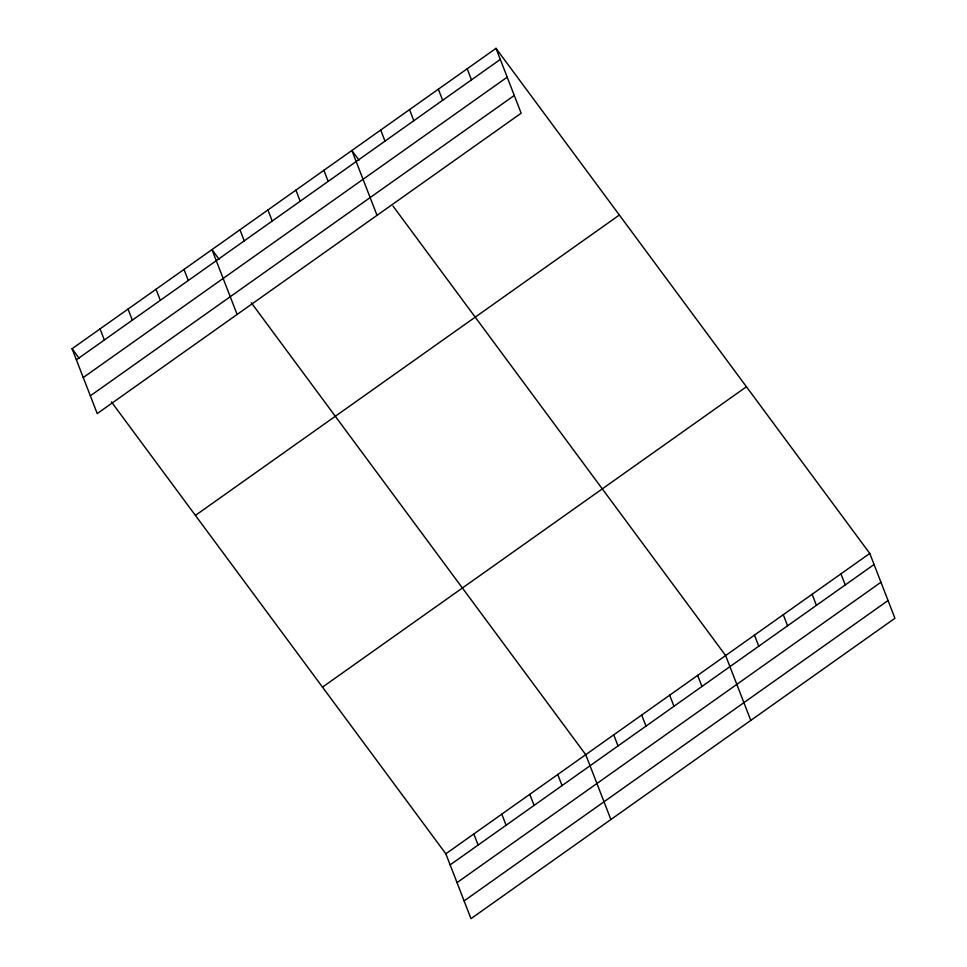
<?xml version="1.0" encoding="UTF-8"?>
<svg xmlns="http://www.w3.org/2000/svg" width="967" height="967" viewBox="0 0 967 967"><rect width="100%" height="100%" fill="white"/><g stroke="black" fill="none" stroke-linecap="round" stroke-linejoin="round"><path stroke-width="1.45" d="M496.011 48.35L521.165 113.199L97.232 413.574L72.078 348.724L496.011 48.35L869.768 553.426L894.922 618.276L470.989 918.65L445.835 853.801L111.398 401.873M76.369 359.809L500.302 59.434M83.259 377.553L507.192 77.179M90.342 395.829L514.275 95.455M195.419 515.399L619.351 215.025M322.495 687.126L746.427 386.752M445.835 853.801L869.768 553.426M450.138 864.885L874.071 564.51M457.028 882.629L880.949 582.255M464.112 900.906L888.044 600.531M359.023 160.135L351.867 150.477L377.021 215.327M392.989 206.031L725.637 655.553L750.791 720.403M219.122 259.265L211.966 249.607L237.12 314.456M251.299 302.744L585.736 754.671L610.89 819.52M72.078 348.724L79.221 358.382M840.939 573.854L845.243 584.938M812.123 594.27L816.414 605.366M783.294 614.698L787.585 625.782M754.465 635.126L758.769 646.21M467.182 68.778L471.473 79.862M697.654 675.377L701.957 686.461M438.353 89.206L442.656 100.29M669.672 695.2L673.975 706.285M409.524 109.622L413.828 120.718M641.701 715.024L645.992 726.108M380.696 130.049L384.999 141.134M613.719 734.847L618.022 745.932M323.885 170.301L328.188 181.385M557.754 774.494L562.057 785.591M295.914 190.124L300.205 201.209M529.783 794.33L534.074 805.414M267.932 209.948L272.235 221.044M501.8 814.154L506.104 825.238M239.949 229.771L244.252 240.868M473.818 833.977L478.121 845.061M183.996 269.43L188.287 280.515M156.013 289.254L160.317 300.338M128.031 309.077L132.334 320.162M100.048 328.901L104.351 339.985"/></g></svg>
